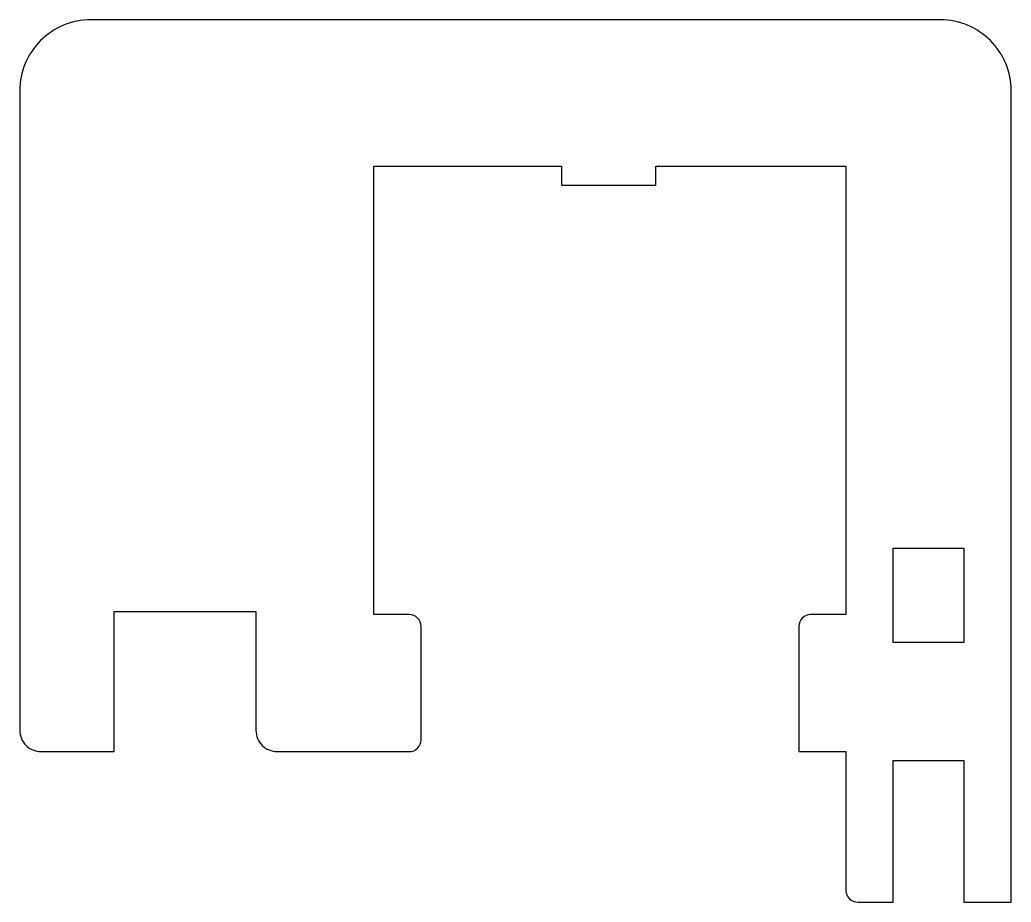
# Model space of a CAD drawing. Extents: x -3.9 to 38.1, y -7.1 to 30.3.
import ezdxf

# ---------------------------------------------------------------- set-up
doc = ezdxf.new("R2010")
doc.units = 0
doc.layers.get('0').update_dxf_attribs({"linetype": 'CONTINUOUS'})

msp = doc.modelspace()

# ---------------------------------------------------------------- linework, layer by layer
msp.add_lwpolyline([(29.575, 5.07, 0.414214), (29.075, 4.57), (29.075, -0.733), (31.07, -0.733), (31.07, -6.613, 0.414214), (31.57, -7.113), (33.07, -7.113), (33.07, -1.113), (36.07, -1.113), (36.07, -7.113), (38.07, -7.113), (38.07, 27.267, 0.414214), (35.07, 30.267), (-0.919, 30.267, 0.414214), (-3.919, 27.267), (-3.919, 0.167, 0.414214), (-3.019, -0.733), (0.081, -0.733), (0.081, 5.197), (6.081, 5.197), (6.081, 0.167, 0.414214), (6.981, -0.733), (12.575, -0.733, 0.414214), (13.075, -0.233), (13.075, 4.57, 0.414214), (12.575, 5.07), (11.081, 5.07), (11.081, 24.067), (19.025, 24.067), (19.025, 23.267), (23.025, 23.267), (23.025, 24.067), (31.07, 24.067), (31.07, 5.07)], format="xyb", close=True)
msp.add_lwpolyline([(33.07, 3.887), (33.07, 7.887), (36.07, 7.887), (36.07, 3.887)], close=True)

doc.saveas('drawing.dxf')
